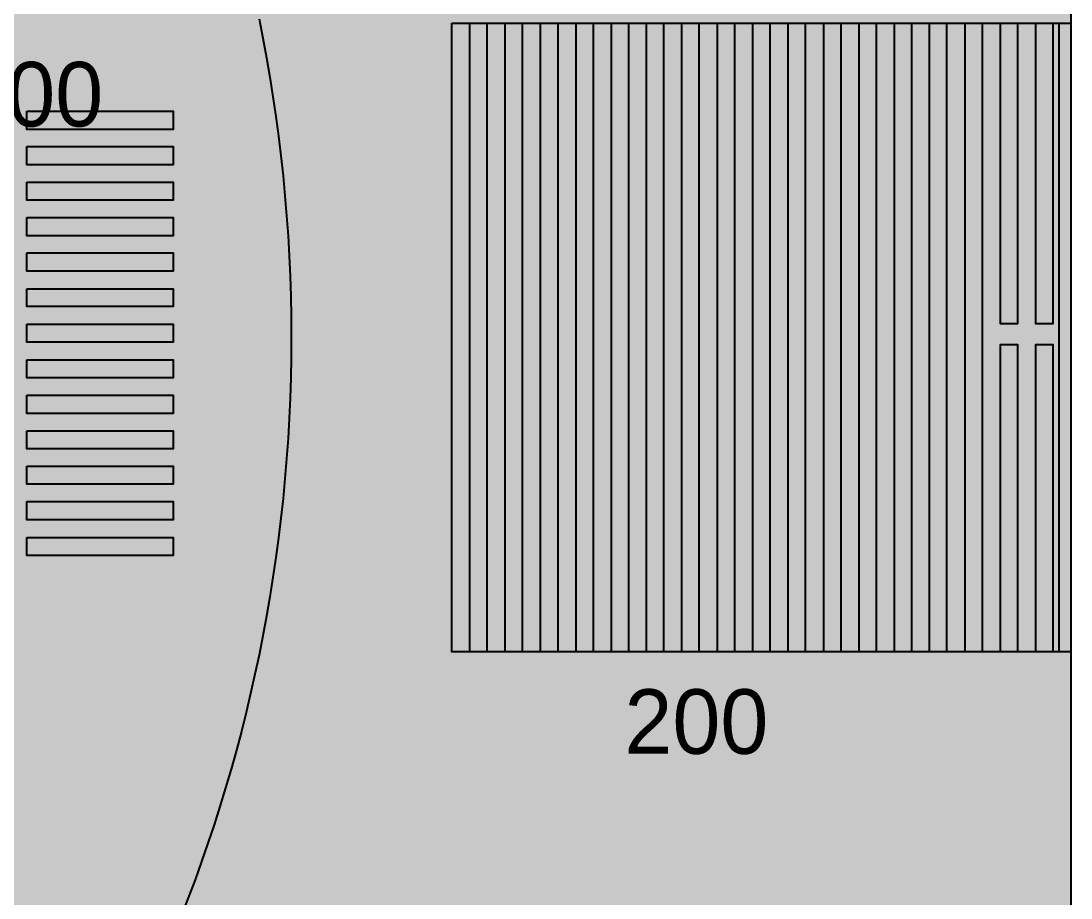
# Model space of a CAD drawing. Header units: millimetres. Extents: x 0 to 954, y -2 to 734.
# Drawn here: x 741.8 to 953.9, y 246.1 to 423.2 of the extents above; entities that cross this region are included whole.
import ezdxf
from ezdxf.enums import TextEntityAlignment as Align

# ---------------------------------------------------------------- set-up
doc = ezdxf.new("R2010")
doc.units = ezdxf.units.MM
for name, color, linetype in [('GRAY', 7, 'Continuous'), ('LABELS', 7, 'Continuous'), ('PATTERN', 7, 'Continuous')]:
    doc.layers.add(name, color=color, linetype=linetype)

msp = doc.modelspace()

# ---------------------------------------------------------------- hatches: boundary and pattern name
at = {"layer": 'GRAY', "true_color": 0x838281}
h = msp.add_hatch(color=7, dxfattribs=at)
h.dxf.hatch_style = 1
h.paths.add_polyline_path([(0, 720), (953.85, 720), (953.85, 0), (0, 0), (0, 720)])
h = msp.add_hatch(color=7, dxfattribs=at)
h.dxf.hatch_style = 1
h.paths.add_polyline_path([(477.06, 678.72), (481.18, 678.69), (485.28, 678.61), (489.38, 678.48), (493.45, 678.3), (497.52, 678.07), (501.57, 677.78), (505.61, 677.45), (509.63, 677.06), (513.64, 676.63), (517.64, 676.14), (521.62, 675.61), (525.58, 675.02), (529.53, 674.39), (533.46, 673.71), (537.38, 672.98), (541.28, 672.21), (545.16, 671.38), (549.03, 670.51), (552.88, 669.59), (556.71, 668.63), (560.52, 667.62), (564.31, 666.56), (568.09, 665.46), (571.84, 664.31), (575.58, 663.12), (579.3, 661.89), (582.99, 660.61), (586.67, 659.28), (590.32, 657.91), (593.96, 656.5), (597.57, 655.05), (601.16, 653.55), (604.73, 652.01), (608.27, 650.43), (611.8, 648.8), (615.3, 647.14), (618.78, 645.43), (622.23, 643.68), (625.66, 641.9), (629.07, 640.07), (632.45, 638.2), (635.8, 636.29), (639.13, 634.35), (642.44, 632.36), (645.72, 630.34), (648.97, 628.28), (652.2, 626.18), (655.4, 624.04), (658.57, 621.87), (661.72, 619.65), (664.83, 617.41), (667.92, 615.12), (670.99, 612.8), (674.02, 610.45), (677.02, 608.05), (680, 605.63), (682.94, 603.17), (685.85, 600.67), (688.74, 598.14), (691.59, 595.58), (694.42, 592.98), (697.21, 590.35), (699.97, 587.68), (702.69, 584.99), (705.39, 582.26), (708.05, 579.5), (710.68, 576.71), (713.28, 573.89), (715.85, 571.03), (718.38, 568.15), (720.87, 565.23), (723.33, 562.29), (725.76, 559.32), (728.15, 556.31), (730.51, 553.28), (732.83, 550.22), (735.11, 547.13), (737.36, 544.01), (739.57, 540.86), (741.75, 537.69), (743.88, 534.49), (745.98, 531.27), (748.05, 528.01), (750.07, 524.73), (752.06, 521.43), (754, 518.1), (755.91, 514.74), (757.78, 511.36), (759.6, 507.95), (761.39, 504.52), (763.14, 501.07), (764.84, 497.59), (766.51, 494.09), (768.13, 490.57), (769.71, 487.02), (771.25, 483.45), (772.75, 479.86), (774.21, 476.25), (775.62, 472.62), (776.99, 468.96), (778.31, 465.29), (779.59, 461.59), (780.83, 457.87), (782.02, 454.14), (783.17, 450.38), (784.27, 446.61), (785.33, 442.81), (786.34, 439), (787.3, 435.17), (788.22, 431.32), (789.09, 427.46), (789.91, 423.57), (790.69, 419.67), (791.42, 415.76), (792.1, 411.83), (792.73, 407.88), (793.31, 403.91), (793.85, 399.93), (794.33, 395.94), (794.77, 391.93), (795.15, 387.9), (795.49, 383.86), (795.77, 379.81), (796.01, 375.75), (796.19, 371.67), (796.32, 367.58), (796.4, 363.47), (796.42, 359.36), (796.4, 355.24), (796.32, 351.14), (796.19, 347.05), (796.01, 342.98), (795.77, 338.91), (795.49, 334.86), (795.15, 330.83), (794.77, 326.8), (794.33, 322.8), (793.85, 318.8), (793.31, 314.83), (792.73, 310.86), (792.1, 306.92), (791.42, 302.98), (790.69, 299.07), (789.91, 295.17), (789.09, 291.29), (788.22, 287.43), (787.3, 283.58), (786.34, 279.75), (785.33, 275.94), (784.27, 272.15), (783.17, 268.37), (782.02, 264.62), (780.83, 260.89), (779.59, 257.17), (778.31, 253.48), (776.99, 249.8), (775.62, 246.15), (774.21, 242.52), (772.75, 238.9), (771.25, 235.32), (769.71, 231.75), (768.13, 228.2), (766.51, 224.68), (764.84, 221.18), (763.14, 217.7), (761.39, 214.25), (759.6, 210.82), (757.78, 207.42), (755.91, 204.04), (754, 200.68), (752.06, 197.35), (750.07, 194.05), (748.05, 190.77), (745.98, 187.52), (743.88, 184.29), (741.75, 181.09), (739.57, 177.92), (737.36, 174.78), (735.11, 171.66), (732.83, 168.57), (730.51, 165.51), (728.15, 162.48), (725.76, 159.48), (723.33, 156.5), (720.87, 153.56), (718.38, 150.64), (715.85, 147.76), (713.28, 144.91), (710.68, 142.09), (708.05, 139.29), (705.39, 136.53), (702.69, 133.81), (699.97, 131.11), (697.21, 128.45), (694.42, 125.82), (691.59, 123.22), (688.74, 120.66), (685.85, 118.13), (682.94, 115.63), (680, 113.17), (677.02, 110.75), (674.02, 108.36), (670.99, 106), (667.92, 103.68), (664.83, 101.39), (661.72, 99.15), (658.57, 96.94), (655.4, 94.76), (652.2, 92.62), (648.97, 90.52), (645.72, 88.46), (642.44, 86.44), (639.13, 84.46), (635.8, 82.51), (632.45, 80.6), (629.07, 78.74), (625.66, 76.91), (622.23, 75.12), (618.78, 73.37), (615.3, 71.67), (611.8, 70), (608.27, 68.38), (604.73, 66.8), (601.16, 65.26), (597.57, 63.76), (593.96, 62.31), (590.32, 60.89), (586.67, 59.53), (582.99, 58.2), (579.3, 56.92), (575.58, 55.68), (571.84, 54.49), (568.09, 53.35), (564.31, 52.24), (560.52, 51.19), (556.71, 50.18), (552.88, 49.21), (549.03, 48.3), (545.16, 47.42), (541.28, 46.6), (537.38, 45.82), (533.46, 45.1), (529.53, 44.42), (525.58, 43.78), (521.62, 43.2), (517.64, 42.67), (513.64, 42.18), (509.63, 41.75), (505.61, 41.36), (501.57, 41.03), (497.52, 40.74), (493.45, 40.51), (489.38, 40.33), (485.28, 40.2), (481.18, 40.12), (477.06, 40.09), (472.95, 40.12), (468.84, 40.2), (464.75, 40.33), (460.67, 40.51), (456.61, 40.74), (452.56, 41.03), (448.52, 41.36), (444.5, 41.75), (440.49, 42.18), (436.49, 42.67), (432.51, 43.2), (428.55, 43.78), (424.6, 44.42), (420.67, 45.1), (416.75, 45.82), (412.85, 46.6), (408.97, 47.42), (405.1, 48.3), (401.26, 49.21), (397.43, 50.18), (393.61, 51.19), (389.82, 52.24), (386.05, 53.35), (382.29, 54.49), (378.56, 55.68), (374.84, 56.92), (371.15, 58.2), (367.47, 59.53), (363.82, 60.89), (360.18, 62.31), (356.57, 63.76), (352.98, 65.26), (349.42, 66.8), (345.87, 68.38), (342.35, 70), (338.85, 71.67), (335.37, 73.37), (331.92, 75.12), (328.49, 76.91), (325.08, 78.74), (321.7, 80.6), (318.35, 82.51), (315.02, 84.46), (311.71, 86.44), (308.44, 88.46), (305.18, 90.52), (301.96, 92.62), (298.76, 94.76), (295.59, 96.94), (292.44, 99.15), (289.33, 101.39), (286.24, 103.68), (283.18, 106), (280.15, 108.36), (277.14, 110.75), (274.17, 113.17), (271.23, 115.63), (268.31, 118.13), (265.43, 120.66), (262.58, 123.22), (259.76, 125.82), (256.97, 128.45), (254.21, 131.11), (251.48, 133.81), (248.78, 136.53), (246.12, 139.29), (243.49, 142.09), (240.9, 144.91), (238.33, 147.76), (235.81, 150.64), (233.31, 153.56), (230.85, 156.5), (228.42, 159.48), (226.03, 162.48), (223.68, 165.51), (221.36, 168.57), (219.07, 171.66), (216.83, 174.78), (214.62, 177.92), (212.44, 181.09), (210.31, 184.29), (208.21, 187.52), (206.15, 190.77), (204.13, 194.05), (202.14, 197.35), (200.2, 200.68), (198.29, 204.04), (196.42, 207.42), (194.6, 210.82), (192.81, 214.25), (191.06, 217.7), (189.36, 221.18), (187.69, 224.68), (186.07, 228.2), (184.49, 231.75), (182.95, 235.32), (181.45, 238.9), (180, 242.52), (178.59, 246.15), (177.22, 249.8), (175.9, 253.48), (174.62, 257.17), (173.38, 260.89), (172.19, 264.62), (171.04, 268.37), (169.94, 272.15), (168.89, 275.94), (167.88, 279.75), (166.91, 283.58), (166, 287.43), (165.13, 291.29), (164.3, 295.17), (163.53, 299.07), (162.8, 302.98), (162.12, 306.92), (161.49, 310.86), (160.9, 314.83), (160.37, 318.8), (159.89, 322.8), (159.45, 326.8), (159.07, 330.83), (158.73, 334.86), (158.45, 338.91), (158.21, 342.98), (158.03, 347.05), (157.9, 351.14), (157.82, 355.24), (157.8, 359.36), (157.82, 363.47), (157.9, 367.58), (158.03, 371.67), (158.21, 375.75), (158.45, 379.81), (158.73, 383.86), (159.07, 387.9), (159.45, 391.93), (159.89, 395.94), (160.37, 399.93), (160.9, 403.91), (161.49, 407.88), (162.12, 411.83), (162.8, 415.76), (163.53, 419.67), (164.3, 423.57), (165.13, 427.46), (166, 431.32), (166.91, 435.17), (167.88, 439), (168.89, 442.81), (169.94, 446.61), (171.04, 450.38), (172.19, 454.14), (173.38, 457.87), (174.62, 461.59), (175.9, 465.29), (177.22, 468.96), (178.59, 472.62), (180, 476.25), (181.45, 479.86), (182.95, 483.45), (184.49, 487.02), (186.07, 490.57), (187.69, 494.09), (189.36, 497.59), (191.06, 501.07), (192.81, 504.52), (194.6, 507.95), (196.42, 511.36), (198.29, 514.74), (200.2, 518.1), (202.14, 521.43), (204.13, 524.73), (206.15, 528.01), (208.21, 531.27), (210.31, 534.49), (212.44, 537.69), (214.62, 540.86), (216.83, 544.01), (219.07, 547.13), (221.36, 550.22), (223.68, 553.28), (226.03, 556.31), (228.42, 559.32), (230.85, 562.29), (233.31, 565.23), (235.81, 568.15), (238.33, 571.03), (240.9, 573.89), (243.49, 576.71), (246.12, 579.5), (248.78, 582.26), (251.48, 584.99), (254.21, 587.68), (256.97, 590.35), (259.76, 592.98), (262.58, 595.58), (265.43, 598.14), (268.31, 600.67), (271.23, 603.17), (274.17, 605.63), (277.14, 608.05), (280.15, 610.45), (283.18, 612.8), (286.24, 615.12), (289.33, 617.41), (292.44, 619.65), (295.59, 621.87), (298.76, 624.04), (301.96, 626.18), (305.18, 628.28), (308.44, 630.34), (311.71, 632.36), (315.02, 634.35), (318.35, 636.29), (321.7, 638.2), (325.08, 640.07), (328.49, 641.9), (331.92, 643.68), (335.37, 645.43), (338.85, 647.14), (342.35, 648.8), (345.87, 650.43), (349.42, 652.01), (352.98, 653.55), (356.57, 655.05), (360.18, 656.5), (363.82, 657.91), (367.47, 659.28), (371.15, 660.61), (374.84, 661.89), (378.56, 663.12), (382.29, 664.31), (386.05, 665.46), (389.82, 666.56), (393.61, 667.62), (397.43, 668.63), (401.26, 669.59), (405.1, 670.51), (408.97, 671.38), (412.85, 672.21), (416.75, 672.98), (420.67, 673.71), (424.6, 674.39), (428.55, 675.02), (432.51, 675.61), (436.49, 676.14), (440.49, 676.63), (444.5, 677.06), (448.52, 677.45), (452.56, 677.78), (456.61, 678.07), (460.67, 678.3), (464.75, 678.48), (468.84, 678.61), (472.95, 678.69), (477.06, 678.72)])
at = {"layer": 'PATTERN', "true_color": 0xffffff}
h = msp.add_hatch(color=7, dxfattribs=at)
h.dxf.hatch_style = 1
h.paths.add_polyline_path([(828.81, 422.75), (951.38, 422.75), (951.38, 295.78), (828.81, 295.78), (828.81, 422.75)])
at = {"layer": 'PATTERN', "true_color": 0x1f1a17}
h = msp.add_hatch(color=7, dxfattribs=at)
h.dxf.hatch_style = 1
h.paths.add_polyline_path([(828.81, 422.75), (832.39, 422.75), (832.39, 295.78), (828.81, 295.78), (828.81, 422.75)])
h = msp.add_hatch(color=7, dxfattribs=at)
h.dxf.hatch_style = 1
h.paths.add_polyline_path([(835.96, 422.75), (839.54, 422.75), (839.54, 295.78), (835.96, 295.78), (835.96, 422.75)])
h = msp.add_hatch(color=7, dxfattribs=at)
h.dxf.hatch_style = 1
h.paths.add_polyline_path([(843.12, 422.75), (846.7, 422.75), (846.7, 295.78), (843.12, 295.78), (843.12, 422.75)])
h = msp.add_hatch(color=7, dxfattribs=at)
h.dxf.hatch_style = 1
h.paths.add_polyline_path([(850.28, 422.75), (853.85, 422.75), (853.85, 295.78), (850.28, 295.78), (850.28, 422.75)])
h = msp.add_hatch(color=7, dxfattribs=at)
h.dxf.hatch_style = 1
h.paths.add_polyline_path([(857.43, 422.75), (861.01, 422.75), (861.01, 295.78), (857.43, 295.78), (857.43, 422.75)])
h = msp.add_hatch(color=7, dxfattribs=at)
h.dxf.hatch_style = 1
h.paths.add_polyline_path([(864.59, 422.75), (868.07, 422.75), (868.07, 295.78), (864.59, 295.78), (864.59, 422.75)])
h = msp.add_hatch(color=7, dxfattribs=at)
h.dxf.hatch_style = 1
h.paths.add_polyline_path([(871.65, 422.75), (875.23, 422.75), (875.23, 295.78), (871.65, 295.78), (871.65, 422.75)])
h = msp.add_hatch(color=7, dxfattribs=at)
h.dxf.hatch_style = 1
h.paths.add_polyline_path([(878.81, 422.75), (882.39, 422.75), (882.39, 295.78), (878.81, 295.78), (878.81, 422.75)])
h = msp.add_hatch(color=7, dxfattribs=at)
h.dxf.hatch_style = 1
h.paths.add_polyline_path([(885.96, 422.75), (889.54, 422.75), (889.54, 295.78), (885.96, 295.78), (885.96, 422.75)])
h = msp.add_hatch(color=7, dxfattribs=at)
h.dxf.hatch_style = 1
h.paths.add_polyline_path([(893.12, 422.75), (896.7, 422.75), (896.7, 295.78), (893.12, 295.78), (893.12, 422.75)])
h = msp.add_hatch(color=7, dxfattribs=at)
h.dxf.hatch_style = 1
h.paths.add_polyline_path([(900.28, 422.75), (903.85, 422.75), (903.85, 295.78), (900.28, 295.78), (900.28, 422.75)])
h = msp.add_hatch(color=7, dxfattribs=at)
h.dxf.hatch_style = 1
h.paths.add_polyline_path([(907.43, 422.75), (911.01, 422.75), (911.01, 295.78), (907.43, 295.78), (907.43, 422.75)])
h = msp.add_hatch(color=7, dxfattribs=at)
h.dxf.hatch_style = 1
h.paths.add_polyline_path([(914.59, 422.75), (918.17, 422.75), (918.17, 295.78), (914.59, 295.78), (914.59, 422.75)])
h = msp.add_hatch(color=7, dxfattribs=at)
h.dxf.hatch_style = 1
h.paths.add_polyline_path([(921.74, 422.75), (925.23, 422.75), (925.23, 295.78), (921.74, 295.78), (921.74, 422.75)])
h = msp.add_hatch(color=7, dxfattribs=at)
h.dxf.hatch_style = 1
h.paths.add_polyline_path([(928.81, 422.75), (932.39, 422.75), (932.39, 295.78), (928.81, 295.78), (928.81, 422.75)])
h = msp.add_hatch(color=7, dxfattribs=at)
h.dxf.hatch_style = 1
h.paths.add_polyline_path([(935.96, 422.75), (939.54, 422.75), (939.54, 362.11), (943.12, 362.11), (943.12, 422.75), (946.7, 422.75), (946.7, 362.11), (950.28, 362.11), (950.28, 422.75), (953.85, 422.75), (953.85, 295.78), (950.28, 295.78), (950.28, 357.8), (946.7, 357.8), (946.7, 295.78), (943.12, 295.78), (943.12, 357.8), (939.54, 357.8), (939.54, 295.78), (935.96, 295.78), (935.96, 422.75)])
h = msp.add_hatch(color=7, dxfattribs=at)
h.dxf.hatch_style = 1
h.paths.add_polyline_path([(743.03, 404.95), (772.57, 404.95), (772.57, 401.28), (743.03, 401.28), (743.03, 404.95)])
h = msp.add_hatch(color=7, dxfattribs=at)
h.dxf.hatch_style = 1
h.paths.add_polyline_path([(743.03, 397.8), (772.57, 397.8), (772.57, 394.13), (743.03, 394.13), (743.03, 397.8)])
h = msp.add_hatch(color=7, dxfattribs=at)
h.dxf.hatch_style = 1
h.paths.add_polyline_path([(743.03, 390.64), (772.57, 390.64), (772.57, 386.97), (743.03, 386.97), (743.03, 390.64)])
h = msp.add_hatch(color=7, dxfattribs=at)
h.dxf.hatch_style = 1
h.paths.add_polyline_path([(743.03, 383.49), (772.57, 383.49), (772.57, 379.82), (743.03, 379.82), (743.03, 383.49)])
h = msp.add_hatch(color=7, dxfattribs=at)
h.dxf.hatch_style = 1
h.paths.add_polyline_path([(743.03, 376.33), (772.57, 376.33), (772.57, 372.66), (743.03, 372.66), (743.03, 376.33)])
h = msp.add_hatch(color=7, dxfattribs=at)
h.dxf.hatch_style = 1
h.paths.add_polyline_path([(743.03, 369.08), (772.57, 369.08), (772.57, 365.5), (743.03, 365.5), (743.03, 369.08)])
h = msp.add_hatch(color=7, dxfattribs=at)
h.dxf.hatch_style = 1
h.paths.add_polyline_path([(743.03, 361.93), (772.57, 361.93), (772.57, 358.35), (743.03, 358.35), (743.03, 361.93)])
h = msp.add_hatch(color=7, dxfattribs=at)
h.dxf.hatch_style = 1
h.paths.add_polyline_path([(743.03, 354.77), (772.57, 354.77), (772.57, 351.1), (743.03, 351.1), (743.03, 354.77)])
h = msp.add_hatch(color=7, dxfattribs=at)
h.dxf.hatch_style = 1
h.paths.add_polyline_path([(743.03, 347.61), (772.57, 347.61), (772.57, 343.94), (743.03, 343.94), (743.03, 347.61)])
h = msp.add_hatch(color=7, dxfattribs=at)
h.dxf.hatch_style = 1
h.paths.add_polyline_path([(743.03, 340.46), (772.57, 340.46), (772.57, 336.79), (743.03, 336.79), (743.03, 340.46)])
h = msp.add_hatch(color=7, dxfattribs=at)
h.dxf.hatch_style = 1
h.paths.add_polyline_path([(743.03, 333.3), (772.57, 333.3), (772.57, 329.63), (743.03, 329.63), (743.03, 333.3)])
h = msp.add_hatch(color=7, dxfattribs=at)
h.dxf.hatch_style = 1
h.paths.add_polyline_path([(743.03, 326.15), (772.57, 326.15), (772.57, 322.48), (743.03, 322.48), (743.03, 326.15)])
h = msp.add_hatch(color=7, dxfattribs=at)
h.dxf.hatch_style = 1
h.paths.add_polyline_path([(743.03, 318.9), (772.57, 318.9), (772.57, 315.23), (743.03, 315.23), (743.03, 318.9)])

# ---------------------------------------------------------------- linework, layer by layer
at = {"layer": 'GRAY', "color": 7}
msp.add_lwpolyline([(0, 720), (953.85, 720), (953.85, 0), (0, 0), (0, 720)], close=True, dxfattribs=at)
msp.add_lwpolyline([(789.91, 423.57), (790.69, 419.67), (791.42, 415.76), (792.1, 411.83), (792.73, 407.88), (793.31, 403.91), (793.85, 399.93), (794.33, 395.94), (794.77, 391.93), (795.15, 387.9), (795.49, 383.86), (795.77, 379.81), (796.01, 375.75), (796.19, 371.67), (796.32, 367.58), (796.4, 363.47), (796.42, 359.36), (796.4, 355.24), (796.32, 351.14), (796.19, 347.05), (796.01, 342.98), (795.77, 338.91), (795.49, 334.86), (795.15, 330.83), (794.77, 326.8), (794.33, 322.8), (793.85, 318.8), (793.31, 314.83), (792.73, 310.86), (792.1, 306.92), (791.42, 302.98), (790.69, 299.07), (789.91, 295.17), (789.09, 291.29), (788.22, 287.43), (787.3, 283.58), (786.34, 279.75), (785.33, 275.94), (784.27, 272.15), (783.17, 268.37), (782.02, 264.62), (780.83, 260.89), (779.59, 257.17), (778.31, 253.48), (776.99, 249.8), (775.62, 246.15), (774.21, 242.52)], dxfattribs=at)
at = {"layer": 'GRAY', "color": 7, "true_color": 0x838281}
for points in [[(0, 720), (0, 0), (953.85, 0)], [(953.85, 0), (953.85, 720), (0, 720)], [(477.06, 678.72), (741.75, 181.09), (743.88, 184.29)], [(477.06, 678.72), (743.88, 184.29), (745.98, 187.52)], [(477.06, 678.72), (745.98, 187.52), (748.05, 190.77)], [(477.06, 678.72), (748.05, 190.77), (750.07, 194.05)], [(477.06, 678.72), (750.07, 194.05), (752.06, 197.35)], [(477.06, 678.72), (752.06, 197.35), (754, 200.68)], [(477.06, 678.72), (754, 200.68), (755.91, 204.04)], [(477.06, 678.72), (755.91, 204.04), (757.78, 207.42)], [(477.06, 678.72), (757.78, 207.42), (759.6, 210.82)], [(477.06, 678.72), (759.6, 210.82), (761.39, 214.25)], [(477.06, 678.72), (761.39, 214.25), (763.14, 217.7)], [(477.06, 678.72), (763.14, 217.7), (764.84, 221.18)], [(477.06, 678.72), (764.84, 221.18), (766.51, 224.68)], [(477.06, 678.72), (766.51, 224.68), (768.13, 228.2)], [(477.06, 678.72), (768.13, 228.2), (769.71, 231.75)], [(477.06, 678.72), (769.71, 231.75), (771.25, 235.32)], [(477.06, 678.72), (771.25, 235.32), (772.75, 238.9)], [(477.06, 678.72), (772.75, 238.9), (774.21, 242.52)], [(477.06, 678.72), (774.21, 242.52), (775.62, 246.15)], [(477.06, 678.72), (775.62, 246.15), (776.99, 249.8)], [(477.06, 678.72), (776.99, 249.8), (778.31, 253.48)], [(477.06, 678.72), (778.31, 253.48), (779.59, 257.17)], [(477.06, 678.72), (779.59, 257.17), (780.83, 260.89)], [(477.06, 678.72), (780.83, 260.89), (782.02, 264.62)], [(477.06, 678.72), (782.02, 264.62), (783.17, 268.37)], [(477.06, 678.72), (783.17, 268.37), (784.27, 272.15)], [(477.06, 678.72), (784.27, 272.15), (785.33, 275.94)], [(477.06, 678.72), (785.33, 275.94), (786.34, 279.75)], [(477.06, 678.72), (786.34, 279.75), (787.3, 283.58)], [(477.06, 678.72), (787.3, 283.58), (788.22, 287.43)], [(477.06, 678.72), (788.22, 287.43), (789.09, 291.29)], [(477.06, 678.72), (789.09, 291.29), (789.91, 295.17)], [(477.06, 678.72), (789.91, 295.17), (790.69, 299.07)], [(477.06, 678.72), (790.69, 299.07), (791.42, 302.98)], [(477.06, 678.72), (791.42, 302.98), (792.1, 306.92)], [(477.06, 678.72), (792.1, 306.92), (792.73, 310.86)], [(477.06, 678.72), (792.73, 310.86), (793.31, 314.83)], [(477.06, 678.72), (793.31, 314.83), (793.85, 318.8)], [(477.06, 678.72), (793.85, 318.8), (794.33, 322.8)], [(477.06, 678.72), (794.33, 322.8), (794.77, 326.8)], [(477.06, 678.72), (794.77, 326.8), (795.15, 330.83)], [(477.06, 678.72), (795.15, 330.83), (795.49, 334.86)], [(477.06, 678.72), (795.49, 334.86), (795.77, 338.91)], [(477.06, 678.72), (795.77, 338.91), (796.01, 342.98)], [(477.06, 678.72), (796.01, 342.98), (796.19, 347.05)], [(477.06, 678.72), (796.19, 347.05), (796.32, 351.14)], [(477.06, 678.72), (796.32, 351.14), (796.4, 355.24)], [(477.06, 678.72), (796.4, 355.24), (796.42, 359.36)], [(477.06, 678.72), (796.42, 359.36), (796.4, 363.47)], [(477.06, 678.72), (796.4, 363.47), (796.32, 367.58)], [(477.06, 678.72), (796.32, 367.58), (796.19, 371.67)], [(477.06, 678.72), (796.19, 371.67), (796.01, 375.75)], [(477.06, 678.72), (796.01, 375.75), (795.77, 379.81)], [(477.06, 678.72), (795.77, 379.81), (795.49, 383.86)], [(477.06, 678.72), (795.49, 383.86), (795.15, 387.9)], [(477.06, 678.72), (795.15, 387.9), (794.77, 391.93)], [(477.06, 678.72), (794.77, 391.93), (794.33, 395.94)], [(477.06, 678.72), (794.33, 395.94), (793.85, 399.93)], [(477.06, 678.72), (793.85, 399.93), (793.31, 403.91)], [(477.06, 678.72), (793.31, 403.91), (792.73, 407.88)], [(477.06, 678.72), (792.73, 407.88), (792.1, 411.83)], [(477.06, 678.72), (792.1, 411.83), (791.42, 415.76)], [(477.06, 678.72), (791.42, 415.76), (790.69, 419.67)], [(477.06, 678.72), (790.69, 419.67), (789.91, 423.57)]]:
    msp.add_solid(points, dxfattribs=at)
at = {"layer": 'PATTERN', "color": 7}
msp.add_lwpolyline([(828.81, 422.75), (951.38, 422.75), (951.38, 295.78), (828.81, 295.78), (828.81, 422.75)], close=True, dxfattribs=at)
at = {"layer": 'PATTERN', "color": 250}
for points in [[(828.81, 422.75), (832.39, 422.75), (832.39, 295.78), (828.81, 295.78), (828.81, 422.75)], [(835.96, 422.75), (839.54, 422.75), (839.54, 295.78), (835.96, 295.78), (835.96, 422.75)], [(843.12, 422.75), (846.7, 422.75), (846.7, 295.78), (843.12, 295.78), (843.12, 422.75)], [(850.28, 422.75), (853.85, 422.75), (853.85, 295.78), (850.28, 295.78), (850.28, 422.75)], [(857.43, 422.75), (861.01, 422.75), (861.01, 295.78), (857.43, 295.78), (857.43, 422.75)], [(864.59, 422.75), (868.07, 422.75), (868.07, 295.78), (864.59, 295.78), (864.59, 422.75)], [(871.65, 422.75), (875.23, 422.75), (875.23, 295.78), (871.65, 295.78), (871.65, 422.75)], [(878.81, 422.75), (882.39, 422.75), (882.39, 295.78), (878.81, 295.78), (878.81, 422.75)], [(885.96, 422.75), (889.54, 422.75), (889.54, 295.78), (885.96, 295.78), (885.96, 422.75)], [(893.12, 422.75), (896.7, 422.75), (896.7, 295.78), (893.12, 295.78), (893.12, 422.75)], [(900.28, 422.75), (903.85, 422.75), (903.85, 295.78), (900.28, 295.78), (900.28, 422.75)], [(907.43, 422.75), (911.01, 422.75), (911.01, 295.78), (907.43, 295.78), (907.43, 422.75)], [(914.59, 422.75), (918.17, 422.75), (918.17, 295.78), (914.59, 295.78), (914.59, 422.75)], [(921.74, 422.75), (925.23, 422.75), (925.23, 295.78), (921.74, 295.78), (921.74, 422.75)], [(928.81, 422.75), (932.39, 422.75), (932.39, 295.78), (928.81, 295.78), (928.81, 422.75)], [(935.96, 422.75), (939.54, 422.75), (939.54, 362.11), (943.12, 362.11), (943.12, 422.75), (946.7, 422.75), (946.7, 362.11), (950.28, 362.11), (950.28, 422.75), (953.85, 422.75), (953.85, 295.78), (950.28, 295.78), (950.28, 357.8), (946.7, 357.8), (946.7, 295.78), (943.12, 295.78), (943.12, 357.8), (939.54, 357.8), (939.54, 295.78), (935.96, 295.78), (935.96, 422.75)], [(743.03, 404.95), (772.57, 404.95), (772.57, 401.28), (743.03, 401.28), (743.03, 404.95)], [(743.03, 397.8), (772.57, 397.8), (772.57, 394.13), (743.03, 394.13), (743.03, 397.8)], [(743.03, 390.64), (772.57, 390.64), (772.57, 386.97), (743.03, 386.97), (743.03, 390.64)], [(743.03, 383.49), (772.57, 383.49), (772.57, 379.82), (743.03, 379.82), (743.03, 383.49)], [(743.03, 376.33), (772.57, 376.33), (772.57, 372.66), (743.03, 372.66), (743.03, 376.33)], [(743.03, 369.08), (772.57, 369.08), (772.57, 365.5), (743.03, 365.5), (743.03, 369.08)], [(743.03, 361.93), (772.57, 361.93), (772.57, 358.35), (743.03, 358.35), (743.03, 361.93)], [(743.03, 354.77), (772.57, 354.77), (772.57, 351.1), (743.03, 351.1), (743.03, 354.77)], [(743.03, 347.61), (772.57, 347.61), (772.57, 343.94), (743.03, 343.94), (743.03, 347.61)], [(743.03, 340.46), (772.57, 340.46), (772.57, 336.79), (743.03, 336.79), (743.03, 340.46)], [(743.03, 333.3), (772.57, 333.3), (772.57, 329.63), (743.03, 329.63), (743.03, 333.3)], [(743.03, 326.15), (772.57, 326.15), (772.57, 322.48), (743.03, 322.48), (743.03, 326.15)], [(743.03, 318.9), (772.57, 318.9), (772.57, 315.23), (743.03, 315.23), (743.03, 318.9)]]:
    msp.add_lwpolyline(points, close=True, dxfattribs=at)
at = {"layer": 'PATTERN', "color": 7, "true_color": 0xffffff}
for points in [[(828.81, 422.75), (828.81, 295.78), (951.38, 295.78)], [(951.38, 295.78), (951.38, 422.75), (828.81, 422.75)]]:
    msp.add_solid(points, dxfattribs=at)
at = {"layer": 'PATTERN', "color": 250, "true_color": 0x1f1a17}
for points in [[(828.81, 422.75), (828.81, 295.78), (832.39, 295.78)], [(832.39, 295.78), (832.39, 422.75), (828.81, 422.75)], [(835.96, 422.75), (835.96, 295.78), (839.54, 295.78)], [(839.54, 295.78), (839.54, 422.75), (835.96, 422.75)], [(843.12, 422.75), (843.12, 295.78), (846.7, 295.78)], [(846.7, 295.78), (846.7, 422.75), (843.12, 422.75)], [(850.28, 422.75), (850.28, 295.78), (853.85, 295.78)], [(853.85, 295.78), (853.85, 422.75), (850.28, 422.75)], [(857.43, 422.75), (857.43, 295.78), (861.01, 295.78)], [(861.01, 295.78), (861.01, 422.75), (857.43, 422.75)], [(864.59, 422.75), (864.59, 295.78), (868.07, 295.78)], [(868.07, 295.78), (868.07, 422.75), (864.59, 422.75)], [(871.65, 422.75), (871.65, 295.78), (875.23, 295.78)], [(875.23, 295.78), (875.23, 422.75), (871.65, 422.75)], [(878.81, 422.75), (878.81, 295.78), (882.39, 295.78)], [(882.39, 295.78), (882.39, 422.75), (878.81, 422.75)], [(885.96, 422.75), (885.96, 295.78), (889.54, 295.78)], [(889.54, 295.78), (889.54, 422.75), (885.96, 422.75)], [(893.12, 422.75), (893.12, 295.78), (896.7, 295.78)], [(896.7, 295.78), (896.7, 422.75), (893.12, 422.75)], [(900.28, 422.75), (900.28, 295.78), (903.85, 295.78)], [(903.85, 295.78), (903.85, 422.75), (900.28, 422.75)], [(907.43, 422.75), (907.43, 295.78), (911.01, 295.78)], [(911.01, 295.78), (911.01, 422.75), (907.43, 422.75)], [(914.59, 422.75), (914.59, 295.78), (918.17, 295.78)], [(918.17, 295.78), (918.17, 422.75), (914.59, 422.75)], [(921.74, 422.75), (921.74, 295.78), (925.23, 295.78)], [(925.23, 295.78), (925.23, 422.75), (921.74, 422.75)], [(928.81, 422.75), (928.81, 295.78), (932.39, 295.78)], [(932.39, 295.78), (932.39, 422.75), (928.81, 422.75)], [(935.96, 422.75), (935.96, 295.78), (939.54, 295.78)], [(935.96, 422.75), (939.54, 295.78), (939.54, 357.8)], [(935.96, 422.75), (939.54, 357.8), (939.54, 362.11)], [(939.54, 362.11), (939.54, 422.75), (935.96, 422.75)], [(946.7, 362.11), (946.7, 422.75), (943.12, 422.75)], [(946.7, 362.11), (943.12, 422.75), (943.12, 362.11)], [(950.28, 357.8), (953.85, 295.78), (953.85, 422.75)], [(953.85, 422.75), (950.28, 422.75), (950.28, 362.11)], [(950.28, 357.8), (953.85, 422.75), (950.28, 362.11)], [(743.03, 404.95), (743.03, 401.28), (772.57, 401.28)], [(772.57, 401.28), (772.57, 404.95), (743.03, 404.95)], [(743.03, 397.8), (743.03, 394.13), (772.57, 394.13)], [(772.57, 394.13), (772.57, 397.8), (743.03, 397.8)], [(743.03, 390.64), (743.03, 386.97), (772.57, 386.97)], [(772.57, 386.97), (772.57, 390.64), (743.03, 390.64)], [(743.03, 383.49), (743.03, 379.82), (772.57, 379.82)], [(772.57, 379.82), (772.57, 383.49), (743.03, 383.49)], [(743.03, 376.33), (743.03, 372.66), (772.57, 372.66)], [(772.57, 372.66), (772.57, 376.33), (743.03, 376.33)], [(743.03, 369.08), (743.03, 365.5), (772.57, 365.5)], [(772.57, 365.5), (772.57, 369.08), (743.03, 369.08)], [(743.03, 361.93), (743.03, 358.35), (772.57, 358.35)], [(772.57, 358.35), (772.57, 361.93), (743.03, 361.93)], [(939.54, 357.8), (943.12, 357.8), (950.28, 362.11)], [(939.54, 357.8), (950.28, 362.11), (946.7, 362.11)], [(939.54, 357.8), (946.7, 362.11), (943.12, 362.11)], [(939.54, 357.8), (943.12, 362.11), (939.54, 362.11)], [(943.12, 357.8), (946.7, 357.8), (950.28, 362.11)], [(946.7, 357.8), (950.28, 357.8), (950.28, 362.11)], [(943.12, 357.8), (943.12, 295.78), (946.7, 295.78)], [(943.12, 357.8), (946.7, 295.78), (946.7, 357.8)], [(950.28, 357.8), (950.28, 295.78), (953.85, 295.78)], [(743.03, 354.77), (743.03, 351.1), (772.57, 351.1)], [(772.57, 351.1), (772.57, 354.77), (743.03, 354.77)], [(743.03, 347.61), (743.03, 343.94), (772.57, 343.94)], [(772.57, 343.94), (772.57, 347.61), (743.03, 347.61)], [(743.03, 340.46), (743.03, 336.79), (772.57, 336.79)], [(772.57, 336.79), (772.57, 340.46), (743.03, 340.46)], [(743.03, 333.3), (743.03, 329.63), (772.57, 329.63)], [(772.57, 329.63), (772.57, 333.3), (743.03, 333.3)], [(743.03, 326.15), (743.03, 322.48), (772.57, 322.48)], [(772.57, 322.48), (772.57, 326.15), (743.03, 326.15)], [(743.03, 318.9), (743.03, 315.23), (772.57, 315.23)], [(772.57, 315.23), (772.57, 318.9), (743.03, 318.9)]]:
    msp.add_solid(points, dxfattribs=at)

# ---------------------------------------------------------------- texts
at = {"layer": 'LABELS', "color": 250, "true_color": 0x1f1a17}
msp.add_text('200', height=13.023, dxfattribs=at).set_placement((743.92, 408.38), align=Align.MIDDLE_CENTER)
at = {"layer": 'LABELS', "color": 7, "true_color": 0xffffff}
msp.add_text('200', height=13.023, dxfattribs=at).set_placement((878.22, 281.74), align=Align.MIDDLE_CENTER)

doc.saveas('drawing.dxf')
